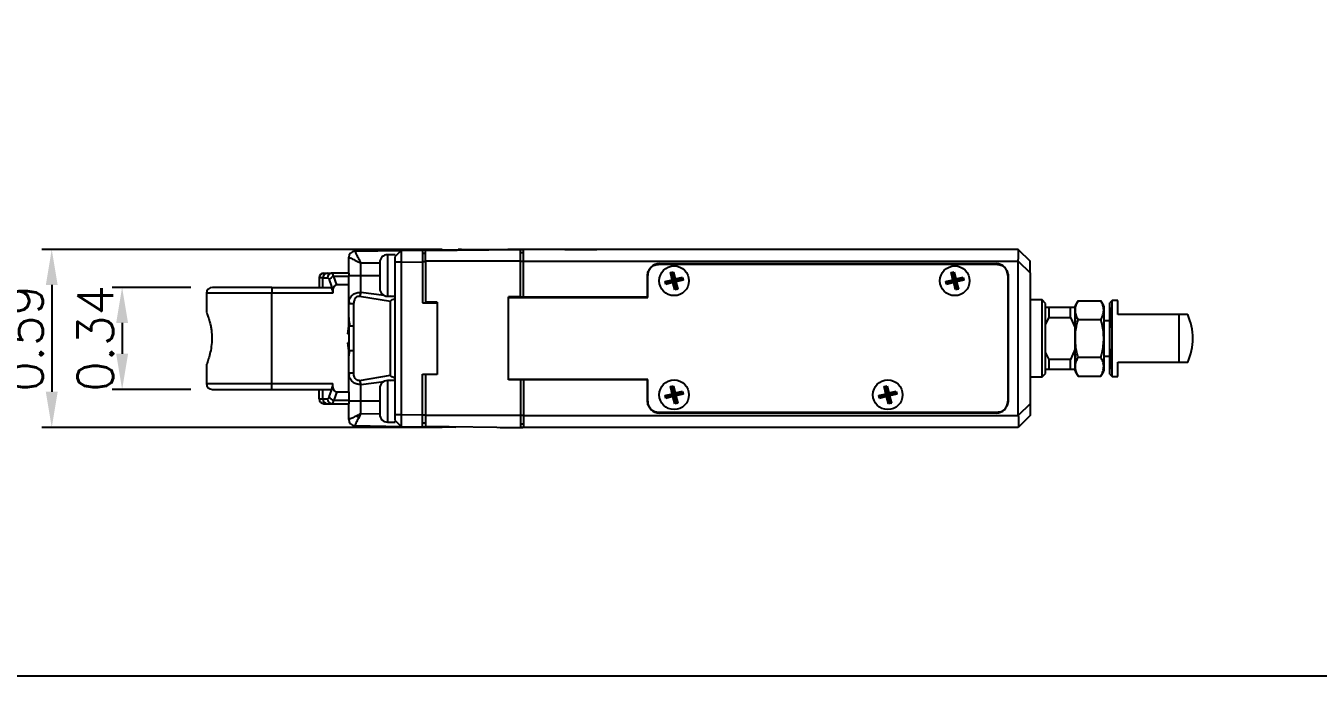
# Model space of a CAD drawing. Header units: millimetres. Extents: x 0 to 508, y 0 to 159.
# Drawn here: x 313.2 to 422.1, y 0 to 54.8 of the extents above; entities that cross this region are included whole.
import ezdxf
from ezdxf import colors
from ezdxf.entities.mleader import LeaderData, LeaderLine
from ezdxf.math import Vec2, Vec3

# ---------------------------------------------------------------- set-up
doc = ezdxf.new("R2010")
doc.units = ezdxf.units.MM
doc.header["$LTSCALE"] = 0.5
doc.styles.add('STYLE2', font='')
doc.styles.add('USER2', font='SIMPLEX.SHX')
doc.styles.get('STYLE2').set_extended_font_data('Gulim')
doc.dimstyles.new('BASE120 inch', dxfattribs={"dimscale": 1.2, "dimtxt": 2.5, "dimasz": 2.5, "dimexe": 0.7, "dimexo": 1.5, "dimtad": 1, "dimlfac": 0.03937, "dimzin": 1, "dimdsep": 46, "dimtxsty": 'USER2', "dimcen": 0, "dimclrd": 6, "dimclre": 6, "dimclrt": 3, "dimadec": 0, "dimazin": 0, "dimtfac": 1, "dimtofl": 0, "dimtmove": 0, "dimatfit": 3, "dimfxl": 1, "dimtolj": 1, "dimtzin": 0, "dimlwe": -1, "dimarcsym": 0})

# ---------------------------------------------------------------- blocks, each defined once
blk = doc.blocks.new('*D63')
at = {"color": 6}
for p, q in [((327.11, 32.75), (320.47, 32.75)), ((327.11, 24.15), (320.47, 24.15))]:
    blk.add_line(p, q, dxfattribs=at)
at = {"color": 6, "lineweight": -2}
blk.add_line((321.31, 29.75), (321.31, 27.15), dxfattribs=at)
at = {"color": 6}
for points in [[(320.81, 29.75), (321.81, 29.75), (321.31, 32.75)], [(320.81, 27.15), (321.81, 27.15), (321.31, 24.15)]]:
    blk.add_solid(points, dxfattribs=at)
at = {"layer": 'Defpoints', "color": 0}
for p in [(328.91, 32.75), (321.31, 24.15), (328.91, 24.15)]:
    blk.add_point(p, dxfattribs=at)
at = {"color": 3, "insert": (319.06, 28.45), "char_height": 3, "attachment_point": 5, "rotation": 90, "style": 'USER2'}
blk.add_mtext('\\A1;0.34', dxfattribs=at)
blk = doc.blocks.new('*D64')
at = {"color": 6}
for p, q in [((348.27, 35.95), (314.54, 35.95)), ((348.27, 20.95), (314.54, 20.95))]:
    blk.add_line(p, q, dxfattribs=at)
at = {"color": 6, "lineweight": -2}
blk.add_line((315.38, 32.95), (315.38, 23.95), dxfattribs=at)
at = {"color": 6}
for points in [[(314.88, 32.95), (315.88, 32.95), (315.38, 35.95)], [(314.88, 23.95), (315.88, 23.95), (315.38, 20.95)]]:
    blk.add_solid(points, dxfattribs=at)
at = {"layer": 'Defpoints', "color": 0}
for p in [(350.07, 35.95), (315.38, 20.95), (350.07, 20.95)]:
    blk.add_point(p, dxfattribs=at)
at = {"color": 3, "insert": (313.13, 28.45), "char_height": 3, "attachment_point": 5, "rotation": 90, "style": 'USER2'}
blk.add_mtext('\\A1;0.59', dxfattribs=at)

msp = doc.modelspace()

# ---------------------------------------------------------------- linework, layer by layer
at = {"color": 7, "linetype": 'Continuous', "lineweight": 25}
for p, q in [((346.614, 35.891), (349.614, 35.944)), ((346.864, 35.848), (354.864, 35.945)), ((349.914, 35.949), (349.614, 35.944)), ((349.614, 35.944), (349.614, 35.881)), ((349.914, 35.949), (351.664, 35.949)), ((351.664, 35.949), (353.814, 35.949)), ((351.664, 35.906), (351.664, 35.949)), ((353.814, 35.933), (353.814, 35.949)), ((355.114, 35.949), (353.814, 35.949)), ((354.864, 35.945), (355.114, 35.948)), ((354.864, 34.949), (354.864, 35.945)), ((396.814, 35.949), (355.114, 35.949)), ((358.614, 35.949), (361.314, 35.949)), ((396.814, 35.949), (397.814, 34.949)), ((340.414, 33.949), (340.414, 35.292)), ((340.905, 35.792), (344.814, 35.86)), ((344.314, 35.499), (343.664, 35.499)), ((343.664, 35.499), (343.664, 33.212)), ((344.817, 35.863), (344.314, 35.351)), ((344.314, 35.426), (344.314, 35.499)), ((344.814, 34.86), (344.314, 34.86)), ((344.314, 34.585), (344.314, 34.86)), ((344.814, 35.86), (346.614, 35.891)), ((344.814, 34.86), (346.614, 34.892)), ((344.814, 34.86), (344.814, 22.038)), ((346.614, 35.891), (346.614, 34.892)), ((346.864, 35.597), (346.614, 35.597)), ((346.864, 34.897), (346.614, 34.897)), ((346.614, 34.892), (346.614, 31.449)), ((346.864, 34.949), (346.864, 35.848)), ((346.864, 34.949), (346.864, 31.499)), ((354.864, 34.949), (346.864, 34.949)), ((355.114, 35.649), (354.864, 35.649)), ((354.864, 31.949), (354.864, 34.949)), ((354.864, 34.949), (355.114, 34.949)), ((355.114, 34.949), (396.814, 34.954)), ((355.114, 31.949), (355.114, 34.949)), ((396.814, 21.944), (396.814, 34.954)), ((396.814, 34.954), (397.814, 33.959)), ((338.592, 33.949), (338.979, 33.949)), ((339.016, 33.944), (338.912, 33.943)), ((338.996, 33.935), (338.979, 33.949)), ((340.414, 33.949), (338.979, 33.949)), ((340.414, 33.949), (340.414, 33.656)), ((341.414, 34.801), (343.014, 34.828)), ((341.414, 33.749), (341.414, 34.801)), ((344.314, 32.913), (344.314, 34.585)), ((366.564, 34.699), (394.964, 34.699)), ((366.589, 34.749), (394.939, 34.749)), ((367.51, 33.996), (367.758, 34.058)), ((367.66, 33.392), (367.51, 33.996)), ((367.627, 33.926), (367.51, 33.996)), ((367.687, 33.941), (367.627, 33.926)), ((367.627, 33.926), (367.777, 33.322)), ((367.687, 33.941), (367.758, 34.058)), ((367.837, 33.336), (367.687, 33.941)), ((367.758, 34.058), (367.907, 33.453)), ((391.16, 33.996), (391.408, 34.058)), ((391.31, 33.392), (391.16, 33.996)), ((391.277, 33.926), (391.16, 33.996)), ((391.337, 33.941), (391.277, 33.926)), ((391.277, 33.926), (391.427, 33.322)), ((391.337, 33.941), (391.408, 34.058)), ((391.487, 33.336), (391.337, 33.941)), ((391.408, 34.058), (391.557, 33.453)), ((397.814, 33.959), (397.814, 22.939)), ((333.914, 32.749), (333.914, 32.249)), ((333.914, 32.749), (338.886, 32.749)), ((338.216, 33.549), (337.914, 33.549)), ((337.914, 33.549), (337.914, 32.749)), ((338.216, 32.749), (338.216, 33.549)), ((338.216, 33.549), (338.603, 33.549)), ((338.758, 33.373), (339.068, 32.52)), ((339.391, 32.949), (339.133, 33.656)), ((340.414, 33.656), (339.133, 33.656)), ((340.414, 32.949), (339.391, 32.949)), ((340.414, 33.749), (341.414, 33.749)), ((340.414, 33.691), (340.414, 33.749)), ((340.414, 32.949), (340.414, 33.656)), ((340.414, 29.503), (340.414, 32.949)), ((341.414, 32.324), (341.414, 33.749)), ((341.414, 33.749), (343.014, 33.749)), ((343.664, 33.212), (343.664, 31.999)), ((344.314, 28.596), (344.314, 32.913)), ((365.564, 31.949), (365.564, 33.699)), ((365.589, 31.899), (365.589, 33.749)), ((367.056, 33.243), (367.66, 33.392)), ((367.117, 32.995), (367.056, 33.243)), ((367.173, 33.172), (367.056, 33.243)), ((367.721, 33.145), (367.117, 32.995)), ((367.187, 33.112), (367.117, 32.995)), ((367.777, 33.322), (367.173, 33.172)), ((367.173, 33.172), (367.187, 33.112)), ((367.187, 33.112), (367.792, 33.262)), ((367.777, 33.322), (367.66, 33.392)), ((367.792, 33.262), (367.721, 33.145)), ((367.871, 32.54), (367.721, 33.145)), ((367.792, 33.262), (367.941, 32.657)), ((368.441, 33.486), (367.837, 33.336)), ((367.907, 33.453), (367.837, 33.336)), ((367.851, 33.277), (368.456, 33.426)), ((368.001, 32.672), (367.851, 33.277)), ((367.851, 33.277), (367.969, 33.206)), ((367.907, 33.453), (368.512, 33.603)), ((367.941, 32.657), (368.001, 32.672)), ((368.573, 33.355), (367.969, 33.206)), ((367.969, 33.206), (368.118, 32.602)), ((368.001, 32.672), (368.118, 32.602)), ((368.441, 33.486), (368.512, 33.603)), ((368.456, 33.426), (368.441, 33.486)), ((368.456, 33.426), (368.573, 33.355)), ((368.512, 33.603), (368.573, 33.355)), ((390.706, 33.243), (391.31, 33.392)), ((390.767, 32.995), (390.706, 33.243)), ((390.823, 33.172), (390.706, 33.243)), ((391.371, 33.145), (390.767, 32.995)), ((390.837, 33.112), (390.767, 32.995)), ((391.427, 33.322), (390.823, 33.172)), ((390.823, 33.172), (390.837, 33.112)), ((390.837, 33.112), (391.442, 33.262)), ((391.427, 33.322), (391.31, 33.392)), ((391.442, 33.262), (391.371, 33.145)), ((391.521, 32.54), (391.371, 33.145)), ((391.442, 33.262), (391.591, 32.657)), ((392.091, 33.486), (391.487, 33.336)), ((391.557, 33.453), (391.487, 33.336)), ((391.501, 33.277), (392.106, 33.426)), ((391.651, 32.672), (391.501, 33.277)), ((391.501, 33.277), (391.619, 33.206)), ((391.557, 33.453), (392.162, 33.603)), ((391.591, 32.657), (391.651, 32.672)), ((392.223, 33.355), (391.619, 33.206)), ((391.619, 33.206), (391.768, 32.602)), ((391.651, 32.672), (391.768, 32.602)), ((392.091, 33.486), (392.162, 33.603)), ((392.106, 33.426), (392.091, 33.486)), ((392.106, 33.426), (392.223, 33.355)), ((392.162, 33.603), (392.223, 33.355)), ((395.939, 33.749), (395.939, 23.149)), ((395.964, 33.699), (395.964, 23.199)), ((328.414, 32.249), (328.414, 30.627)), ((333.914, 32.249), (328.414, 32.249)), ((333.914, 24.649), (333.914, 32.249)), ((339.068, 32.249), (333.914, 32.249)), ((339.068, 32.52), (339.068, 32.249)), ((343.914, 31.552), (341.316, 31.985)), ((343.395, 32.065), (341.414, 32.324)), ((343.664, 31.999), (344.314, 31.999)), ((344.314, 31.945), (343.898, 31.999)), ((353.864, 31.899), (353.864, 31.949)), ((354.864, 31.949), (353.864, 31.949)), ((353.864, 24.999), (353.864, 31.899)), ((353.864, 31.899), (365.589, 31.899)), ((354.864, 31.949), (355.114, 31.949)), ((355.114, 31.949), (365.564, 31.949)), ((355.114, 31.949), (355.114, 31.899)), ((365.564, 31.949), (365.589, 31.949)), ((367.941, 32.657), (367.871, 32.54)), ((368.118, 32.602), (367.871, 32.54)), ((391.591, 32.657), (391.521, 32.54)), ((391.768, 32.602), (391.521, 32.54)), ((398.814, 31.699), (397.814, 31.699)), ((399.114, 31.399), (398.814, 31.699)), ((398.814, 28.079), (398.814, 31.699)), ((401.86, 31.624), (401.614, 31.199)), ((401.86, 31.624), (403.769, 31.624)), ((404.014, 31.199), (403.769, 31.624)), ((404.713, 31.649), (404.513, 31.449)), ((405.213, 31.649), (404.713, 31.649)), ((404.713, 28.449), (404.713, 31.649)), ((405.213, 30.449), (405.213, 31.649)), ((340.415, 31.389), (340.816, 31.389)), ((340.438, 31.535), (340.42, 31.389)), ((340.816, 31.389), (340.816, 29.499)), ((343.914, 25.346), (343.914, 31.552)), ((346.614, 31.449), (347.864, 31.449)), ((347.864, 31.499), (346.864, 31.499)), ((346.914, 31.499), (346.914, 31.449)), ((347.864, 31.499), (347.864, 25.399)), ((399.114, 25.499), (399.114, 31.399)), ((399.415, 31.052), (399.115, 31.052)), ((401.214, 31.052), (399.414, 31.052)), ((399.415, 30.223), (399.415, 31.052)), ((401.614, 31.052), (401.214, 31.052)), ((401.214, 30.223), (401.214, 31.052)), ((401.614, 30.831), (401.614, 31.199)), ((401.614, 28.449), (401.614, 30.831)), ((404.014, 31.199), (404.014, 30.831)), ((404.014, 30.831), (404.014, 28.449)), ((404.513, 28.449), (404.513, 31.449)), ((340.328, 28.835), (340.414, 29.503)), ((340.413, 29.499), (340.497, 29.499)), ((340.414, 29.499), (340.414, 28.749)), ((340.497, 29.499), (340.816, 29.499)), ((340.816, 29.499), (340.816, 27.399)), ((399.115, 29.61), (399.415, 30.223)), ((399.414, 30.223), (401.214, 30.223)), ((401.214, 30.223), (401.614, 29.337)), ((401.86, 30.037), (403.769, 30.037)), ((410.355, 30.449), (405.213, 30.449)), ((410.355, 26.449), (410.355, 30.449)), ((340.328, 28.835), (340.414, 28.749)), ((340.414, 28.749), (340.414, 28.149)), ((401.614, 26.067), (401.614, 28.449)), ((404.014, 28.449), (404.014, 26.067)), ((404.513, 25.449), (404.513, 28.449)), ((404.713, 25.249), (404.713, 28.449)), ((340.414, 28.149), (340.328, 28.063)), ((340.414, 27.395), (340.328, 28.063)), ((340.414, 28.149), (340.414, 27.399)), ((340.497, 27.399), (340.414, 27.399)), ((340.414, 23.949), (340.414, 27.395)), ((340.816, 27.399), (340.497, 27.399)), ((340.816, 27.399), (340.816, 25.509)), ((344.314, 23.985), (344.314, 28.302)), ((398.814, 25.199), (398.814, 28.079)), ((399.414, 26.675), (399.114, 27.288)), ((401.614, 27.561), (401.214, 26.675)), ((328.414, 26.271), (328.414, 24.649)), ((401.214, 26.675), (399.414, 26.675)), ((401.214, 25.846), (401.214, 26.675)), ((401.86, 26.861), (403.769, 26.861)), ((405.213, 26.449), (410.355, 26.449)), ((405.213, 25.249), (405.213, 26.449)), ((340.816, 25.509), (340.414, 25.509)), ((340.421, 25.518), (340.438, 25.366)), ((341.316, 24.913), (343.914, 25.346)), ((346.614, 25.449), (347.864, 25.449)), ((346.614, 22.006), (346.614, 25.449)), ((346.864, 25.399), (346.864, 21.949)), ((347.864, 25.399), (346.864, 25.399)), ((346.914, 25.449), (346.914, 25.399)), ((397.814, 25.199), (398.814, 25.199)), ((398.814, 25.199), (399.114, 25.499)), ((399.115, 25.846), (399.415, 25.846)), ((399.415, 25.846), (401.214, 25.846)), ((401.214, 25.846), (401.614, 25.846)), ((401.614, 25.699), (401.614, 26.067)), ((401.614, 25.699), (401.86, 25.274)), ((401.86, 25.274), (403.769, 25.274)), ((403.769, 25.274), (404.014, 25.699)), ((404.014, 26.067), (404.014, 25.699)), ((404.513, 25.449), (404.713, 25.249)), ((404.713, 25.249), (405.213, 25.249)), ((328.414, 24.649), (333.914, 24.649)), ((333.914, 24.649), (339.068, 24.649)), ((333.914, 24.149), (333.914, 24.649)), ((333.914, 24.149), (338.886, 24.149)), ((337.914, 23.349), (337.914, 24.149)), ((338.216, 23.349), (338.216, 24.149)), ((338.758, 23.525), (339.068, 24.378)), ((339.068, 24.378), (339.068, 24.649)), ((341.414, 24.574), (343.381, 24.831)), ((341.414, 23.149), (341.414, 24.574)), ((344.314, 24.899), (343.664, 24.899)), ((343.664, 24.899), (343.664, 22.77)), ((343.898, 24.899), (344.314, 24.954)), ((344.314, 22.313), (344.314, 23.985)), ((365.589, 24.999), (353.864, 24.999)), ((353.864, 24.949), (353.864, 24.999)), ((354.864, 24.949), (353.864, 24.949)), ((354.864, 24.949), (354.864, 21.949)), ((355.114, 24.949), (354.864, 24.949)), ((355.114, 24.949), (355.114, 24.999)), ((355.114, 24.949), (355.114, 21.949)), ((365.564, 24.949), (355.114, 24.949)), ((365.564, 23.199), (365.564, 24.949)), ((365.589, 24.949), (365.564, 24.949)), ((365.589, 23.149), (365.589, 24.999)), ((367.51, 24.396), (367.758, 24.458)), ((367.66, 23.792), (367.51, 24.396)), ((367.627, 24.326), (367.51, 24.396)), ((367.687, 24.341), (367.627, 24.326)), ((367.627, 24.326), (367.777, 23.722)), ((367.687, 24.341), (367.758, 24.458)), ((367.837, 23.736), (367.687, 24.341)), ((367.758, 24.458), (367.907, 23.853)), ((367.907, 23.853), (368.512, 24.003)), ((368.441, 23.886), (368.512, 24.003)), ((368.512, 24.003), (368.573, 23.755)), ((385.51, 24.396), (385.758, 24.458)), ((385.66, 23.792), (385.51, 24.396)), ((385.627, 24.326), (385.51, 24.396)), ((385.687, 24.341), (385.627, 24.326)), ((385.627, 24.326), (385.777, 23.722)), ((385.687, 24.341), (385.758, 24.458)), ((385.837, 23.736), (385.687, 24.341)), ((385.758, 24.458), (385.907, 23.853)), ((385.907, 23.853), (386.512, 24.003)), ((386.441, 23.886), (386.512, 24.003)), ((386.512, 24.003), (386.573, 23.755)), ((337.914, 23.349), (338.216, 23.349)), ((338.216, 23.349), (338.603, 23.349)), ((338.592, 22.949), (338.979, 22.949)), ((338.912, 22.955), (338.988, 22.954)), ((338.979, 22.949), (340.414, 22.949)), ((339.391, 23.949), (339.133, 23.242)), ((339.133, 23.242), (340.414, 23.242)), ((339.391, 23.949), (340.414, 23.949)), ((340.414, 23.949), (340.414, 23.242)), ((340.414, 23.242), (340.414, 22.95)), ((340.414, 23.149), (340.414, 23.207)), ((341.414, 23.149), (340.414, 23.149)), ((340.414, 21.606), (340.414, 22.95)), ((341.414, 22.098), (341.414, 23.149)), ((343.014, 23.149), (341.414, 23.149)), ((367.056, 23.643), (367.66, 23.792)), ((367.117, 23.395), (367.056, 23.643)), ((367.173, 23.572), (367.056, 23.643)), ((367.721, 23.545), (367.117, 23.395)), ((367.187, 23.512), (367.117, 23.395)), ((367.777, 23.722), (367.173, 23.572)), ((367.173, 23.572), (367.187, 23.512)), ((367.187, 23.512), (367.792, 23.662)), ((367.777, 23.722), (367.66, 23.792)), ((367.792, 23.662), (367.721, 23.545)), ((367.871, 22.94), (367.721, 23.545)), ((367.792, 23.662), (367.941, 23.057)), ((368.441, 23.886), (367.837, 23.736)), ((367.907, 23.853), (367.837, 23.736)), ((367.851, 23.677), (368.456, 23.826)), ((368.001, 23.072), (367.851, 23.677)), ((367.851, 23.677), (367.969, 23.606)), ((367.941, 23.057), (367.871, 22.94)), ((368.118, 23.002), (367.871, 22.94)), ((367.941, 23.057), (368.001, 23.072)), ((368.573, 23.755), (367.969, 23.606)), ((367.969, 23.606), (368.118, 23.002)), ((368.001, 23.072), (368.118, 23.002)), ((368.456, 23.826), (368.441, 23.886)), ((368.456, 23.826), (368.573, 23.755)), ((385.056, 23.643), (385.66, 23.792)), ((385.117, 23.395), (385.056, 23.643)), ((385.173, 23.572), (385.056, 23.643)), ((385.721, 23.545), (385.117, 23.395)), ((385.187, 23.512), (385.117, 23.395)), ((385.777, 23.722), (385.173, 23.572)), ((385.173, 23.572), (385.187, 23.512)), ((385.187, 23.512), (385.792, 23.662)), ((385.777, 23.722), (385.66, 23.792)), ((385.792, 23.662), (385.721, 23.545)), ((385.871, 22.94), (385.721, 23.545)), ((385.792, 23.662), (385.941, 23.057)), ((386.441, 23.886), (385.837, 23.736)), ((385.907, 23.853), (385.837, 23.736)), ((385.851, 23.677), (386.456, 23.826)), ((386.001, 23.072), (385.851, 23.677)), ((385.851, 23.677), (385.969, 23.606)), ((385.941, 23.057), (385.871, 22.94)), ((386.118, 23.002), (385.871, 22.94)), ((385.941, 23.057), (386.001, 23.072)), ((386.573, 23.755), (385.969, 23.606)), ((385.969, 23.606), (386.118, 23.002)), ((386.001, 23.072), (386.118, 23.002)), ((386.456, 23.826), (386.441, 23.886)), ((386.456, 23.826), (386.573, 23.755)), ((397.814, 22.939), (396.814, 21.944)), ((341.114, 21.949), (341.131, 21.799)), ((343.014, 22.07), (341.414, 22.098)), ((343.664, 22.77), (343.664, 21.399)), ((344.314, 22.038), (344.314, 22.313)), ((344.314, 22.038), (344.814, 22.038)), ((344.814, 22.038), (346.614, 22.006)), ((346.614, 21.007), (346.614, 22.006)), ((346.614, 22.001), (346.864, 22.001)), ((354.864, 21.949), (346.864, 21.949)), ((346.864, 21.949), (346.864, 21.05)), ((354.864, 21.949), (354.864, 20.953)), ((355.114, 21.949), (354.864, 21.949)), ((355.114, 21.949), (396.814, 21.944)), ((394.964, 22.199), (366.564, 22.199)), ((394.939, 22.149), (366.589, 22.149)), ((397.814, 21.949), (396.814, 20.949)), ((340.905, 21.106), (344.814, 21.038)), ((343.664, 21.399), (344.314, 21.399)), ((344.314, 21.547), (344.817, 21.035)), ((344.314, 21.399), (344.314, 21.464)), ((344.814, 21.038), (346.614, 21.007)), ((346.864, 21.301), (346.614, 21.301)), ((349.414, 20.958), (346.614, 21.007)), ((346.864, 21.05), (354.864, 20.953)), ((349.414, 21.019), (349.414, 20.958)), ((353.164, 20.949), (353.164, 20.973)), ((353.164, 20.949), (353.814, 20.949)), ((353.814, 20.949), (353.814, 20.966)), ((353.814, 20.949), (354.814, 20.949)), ((354.814, 20.949), (355.08, 20.949)), ((354.864, 21.249), (355.114, 21.249)), ((355.114, 20.95), (354.864, 20.953)), ((396.814, 20.949), (355.114, 20.949))]:
    msp.add_line(p, q, dxfattribs=at)
for p, q in [((401.614, 31.052), (401.614, 25.846)), ((404.014, 29.949), (404.513, 29.949)), ((404.014, 26.949), (404.513, 26.949))]:
    msp.add_line(p, q)
at = {"color": 6}
msp.add_lwpolyline([(253.935, 158.814), (507.87, 158.814), (507.87, 0), (253.935, 0)], close=True, dxfattribs=at)
at = {"color": 7, "linetype": 'Continuous', "lineweight": 25}
for centre in [(367.814, 33.299), (391.464, 33.299), (367.814, 23.699), (385.814, 23.699)]:
    msp.add_circle(centre, 1.25, dxfattribs=at)
for centre, radius, start, end in [((340.914, 35.292), 0.5, 91, 180), ((343.664, 34.849), 0.65, 90, 180), ((338.314, 33.549), 0.4, 90, 180), ((338.604, 33.561), 0.389, 91.836, 181.7256), ((338.991, 33.561), 0.389, 91.83628, 181.72532), ((366.589, 33.749), 1, 90, 180), ((394.939, 33.749), 1, 0, 90), ((328.914, 32.249), 0.5, 90, 180), ((339.197, 33.18), 0.48, 97.61571, 156.30626), ((343.374, 31.574), 2.099, 159.05286, 168.70507), ((343.664, 32.649), 0.65, 180, 270), ((406.513, 28.449), 5, 336.34992, 23.64788), ((328.914, 24.649), 0.5, 180, 270), ((343.374, 25.324), 2.099, 191.29493, 200.94714), ((343.664, 24.249), 0.65, 90, 180), ((338.314, 23.349), 0.4, 180, 270), ((338.604, 23.337), 0.389, 178.2744, 268.164), ((338.991, 23.337), 0.389, 178.27468, 268.16372), ((339.197, 23.718), 0.48, 203.69374, 262.38429), ((366.589, 23.149), 1, 180, 270), ((394.939, 23.149), 1, 270, 0), ((343.664, 22.049), 0.65, 180, 270), ((340.914, 21.606), 0.5, 180, 269)]:
    msp.add_arc(centre, radius, start, end, dxfattribs=at)
for centre, major_axis, ratio, start_param, end_param in [((338.886, 32.249), (0, 0.5), 0.3639702, 4.712389, 6.2831853), ((339.494, 32.383), (0.2, -0.549), 0.6847911, 2.8973261, 4.2238558), ((343.492, 28.449), (0, 0.85), 0.9826973, 4.5383661, 4.8864118), ((338.886, 24.649), (0, 0.5), 0.3639702, 3.1415927, 4.712389), ((339.494, 24.515), (-0.2, -0.549), 0.6847911, 5.2009222, 6.5274519)]:
    msp.add_ellipse(centre, major_axis=major_axis, ratio=ratio, start_param=start_param, end_param=end_param, dxfattribs=at)
for points, knots in [([(355.114, 34.949), (355.114, 35.08), (355.114, 35.342), (355.114, 35.673), (355.114, 35.904), (355.114, 35.934), (355.114, 35.949)], [0, 0, 0, 0, 0.2499999, 0.5, 0.7500001, 1, 1, 1, 1]), ([(396.814, 34.954), (396.816, 35.029), (396.82, 35.172), (396.837, 35.426), (396.846, 35.688), (396.83, 35.905), (396.819, 35.934), (396.814, 35.949)], [0, 0, 0, 0, 0.14483222, 0.27565664, 0.51537484, 0.75471389, 1, 1, 1, 1]), ([(340.414, 35.292), (340.424, 35.287), (340.444, 35.277), (340.583, 35.209), (340.749, 35.127), (340.925, 35.041), (341.149, 34.93), (341.318, 34.848), (341.414, 34.801)], [0, 0, 0, 0, 0.190195, 0.3915871, 0.5188672, 0.6598589, 0.8072524, 1, 1, 1, 1]), ([(340.905, 35.792), (340.911, 35.782), (340.921, 35.762), (340.991, 35.625), (341.076, 35.459), (341.165, 35.286), (341.28, 35.063), (341.366, 34.896), (341.414, 34.801)], [0, 0, 0, 0, 0.1901901, 0.391587, 0.518841, 0.6598592, 0.8072413, 1, 1, 1, 1]), ([(344.314, 34.86), (344.314, 34.915), (344.314, 35.024), (344.314, 35.171), (344.314, 35.282), (344.314, 35.343), (344.314, 35.349), (344.314, 35.351)], [0, 0, 0, 0, 0.2122021, 0.4239987, 0.6415211, 0.8550716, 1, 1, 1, 1]), ([(344.814, 35.86), (344.813, 35.848), (344.811, 35.825), (344.81, 35.649), (344.811, 35.394), (344.811, 35.114), (344.813, 34.931), (344.814, 34.86)], [0, 0, 0, 0, 0.2198969, 0.4345126, 0.6491851, 0.8639201, 1, 1, 1, 1]), ([(397.814, 33.959), (397.814, 34.104), (397.813, 34.31), (397.814, 34.547), (397.814, 34.688), (397.814, 34.802), (397.813, 34.923), (397.814, 34.938), (397.814, 34.949)], [0, 0, 0, 0, 0.2722055, 0.3866751, 0.4999998, 0.6133025, 0.7277943, 1, 1, 1, 1]), ([(338.314, 33.949), (338.326, 33.949), (338.349, 33.949), (338.511, 33.949), (338.592, 33.949)], [0, 0, 0, 0, 0.50000006, 1, 1, 1, 1]), ([(339.133, 33.656), (339.123, 33.7), (339.099, 33.794), (339.053, 33.906), (339.016, 33.925), (338.996, 33.935)], [0, 0, 0, 0, 0.28070526, 0.60255223, 1, 1, 1, 1]), ([(343.014, 34.838), (343.014, 34.832), (343.014, 34.819), (343.014, 34.647), (343.014, 34.444), (343.014, 34.254), (343.014, 34.044), (343.014, 33.758), (343.014, 33.547), (343.014, 33.411)], [0, 0, 0, 0, 0.1656698, 0.3654442, 0.4740098, 0.5828347, 0.6914002, 0.8002256, 1, 1, 1, 1]), ([(365.564, 33.699), (365.579, 33.83), (365.609, 34.092), (365.841, 34.423), (366.171, 34.654), (366.433, 34.684), (366.564, 34.699)], [0, 0, 0, 0, 0.2500002, 0.5, 0.7499995, 1, 1, 1, 1]), ([(394.964, 34.699), (395.095, 34.684), (395.357, 34.654), (395.688, 34.423), (395.919, 34.092), (395.949, 33.83), (395.964, 33.699)], [0, 0, 0, 0, 0.2500001, 0.5000003, 0.7500004, 1, 1, 1, 1]), ([(333.914, 32.749), (333.6, 32.749), (332.971, 32.749), (332.203, 32.749), (331.61, 32.749), (331.022, 32.749), (330.353, 32.749), (329.704, 32.749), (329.292, 32.749), (329.059, 32.749), (328.936, 32.749), (328.922, 32.749), (328.914, 32.749)], [0, 0, 0, 0, 0.120018, 0.2399341, 0.304339, 0.3686767, 0.4999831, 0.6312892, 0.7598669, 0.8401549, 0.9197718, 1, 1, 1, 1]), ([(338.603, 33.549), (338.627, 33.543), (338.668, 33.532), (338.72, 33.463), (338.745, 33.403), (338.758, 33.373)], [0, 0, 0, 0, 0.4287245, 0.7132804, 1, 1, 1, 1]), ([(343.014, 33.411), (343.014, 33.284), (343.014, 33.088), (343.014, 32.886), (343.014, 32.762), (343.014, 32.685), (343.014, 32.641), (343.014, 32.656), (343.014, 32.66)], [0, 0, 0, 0, 0.2987685, 0.4611308, 0.6238821, 0.7862449, 0.9489959, 1, 1, 1, 1]), ([(340.432, 31.535), (340.436, 31.572), (340.446, 31.687), (340.52, 31.858), (340.635, 32.027), (340.811, 32.189), (341.071, 32.32), (341.301, 32.323), (341.414, 32.324)], [0, 0, 0, 0, 0.0796604, 0.2498672, 0.3998349, 0.5286443, 0.7695767, 1, 1, 1, 1]), ([(341.316, 31.985), (341.287, 31.989), (341.231, 31.997), (341.145, 31.981), (341.066, 31.944), (340.991, 31.884), (340.924, 31.8), (340.84, 31.639), (340.826, 31.494), (340.816, 31.389)], [0, 0, 0, 0, 0.0988031, 0.1949632, 0.2920444, 0.3950001, 0.5186262, 0.6521997, 1, 1, 1, 1]), ([(343.914, 31.552), (343.916, 31.565), (343.919, 31.592), (343.948, 31.634), (344.03, 31.698), (344.161, 31.742), (344.27, 31.766), (344.314, 31.776)], [0, 0, 0, 0, 0.0818064, 0.1630085, 0.3048806, 0.7218026, 1, 1, 1, 1]), ([(401.614, 30.831), (401.614, 30.849), (401.617, 30.992), (401.67, 31.261), (401.796, 31.502), (401.86, 31.624)], [0, 0, 0, 0, 0.0700123, 0.5307441, 1, 1, 1, 1]), ([(404.014, 30.831), (404.014, 30.849), (404.012, 30.992), (403.958, 31.261), (403.832, 31.502), (403.769, 31.624)], [0, 0, 0, 0, 0.0700123, 0.5307441, 1, 1, 1, 1]), ([(328.423, 30.627), (328.42, 30.634), (328.407, 30.667), (328.473, 30.501), (328.602, 30.144), (328.735, 29.674), (328.818, 29.222), (328.864, 28.846), (328.87, 28.582), (328.873, 28.449)], [0, 0, 0, 0, 0.04989255, 0.24816652, 0.44953652, 0.6641454, 0.77305551, 0.88552458, 1, 1, 1, 1]), ([(401.614, 30.896), (401.614, 30.861), (401.614, 30.741), (401.614, 30.405), (401.614, 29.919), (401.614, 29.531), (401.614, 29.337)], [0, 0, 0, 0, 0.1226325, 0.4150883, 0.7075441, 1, 1, 1, 1]), ([(401.86, 30.037), (401.791, 30.166), (401.653, 30.426), (401.627, 30.695), (401.614, 30.831)], [0, 0, 0, 0, 0.4954578, 1, 1, 1, 1]), ([(403.769, 30.037), (403.837, 30.166), (403.976, 30.426), (404.001, 30.695), (404.014, 30.831)], [0, 0, 0, 0, 0.4954578, 1, 1, 1, 1]), ([(404.513, 31.052), (404.513, 30.971), (404.513, 30.81), (404.513, 30.408), (404.513, 29.918), (404.513, 29.53), (404.513, 29.337)], [0, 0, 0, 0, 0.25, 0.5, 0.75, 1, 1, 1, 1]), ([(340.414, 30.218), (340.416, 30.096), (340.418, 29.849), (340.47, 29.616), (340.497, 29.499)], [0, 0, 0, 0, 0.4960188, 1, 1, 1, 1]), ([(401.614, 28.449), (401.618, 28.593), (401.628, 28.933), (401.708, 29.466), (401.809, 29.846), (401.86, 30.037)], [0, 0, 0, 0, 0.2684066, 0.6323732, 1, 1, 1, 1]), ([(404.014, 28.449), (404.01, 28.593), (404.001, 28.933), (403.92, 29.466), (403.819, 29.846), (403.769, 30.037)], [0, 0, 0, 0, 0.2684066, 0.6323732, 1, 1, 1, 1]), ([(411.08, 30.449), (411.082, 30.449), (411.088, 30.449), (410.951, 30.449), (410.709, 30.449), (410.465, 30.449), (410.355, 30.449)], [0, 0, 0, 0, 0.1702739, 0.4586862, 0.7554614, 1, 1, 1, 1]), ([(328.873, 28.449), (328.863, 28.213), (328.843, 27.741), (328.706, 27.107), (328.576, 26.685), (328.489, 26.441), (328.428, 26.282), (328.425, 26.275), (328.423, 26.271)], [0, 0, 0, 0, 0.2027184, 0.4050231, 0.6178137, 0.7270266, 0.8397176, 1, 1, 1, 1]), ([(401.86, 26.861), (401.824, 26.995), (401.735, 27.319), (401.637, 27.849), (401.622, 28.248), (401.614, 28.449)], [0, 0, 0, 0, 0.2572434, 0.6263799, 1, 1, 1, 1]), ([(403.769, 26.861), (403.805, 26.995), (403.893, 27.319), (403.992, 27.849), (404.007, 28.248), (404.014, 28.449)], [0, 0, 0, 0, 0.2572434, 0.6263799, 1, 1, 1, 1]), ([(340.414, 26.68), (340.416, 26.802), (340.418, 27.049), (340.47, 27.282), (340.497, 27.399)], [0, 0, 0, 0, 0.4960188, 1, 1, 1, 1]), ([(401.614, 27.561), (401.614, 27.367), (401.614, 26.979), (401.614, 26.495), (401.614, 26.185), (401.614, 26.083), (401.614, 26.067)], [0, 0, 0, 0, 0.3148495, 0.6296989, 0.9445484, 1, 1, 1, 1]), ([(404.513, 27.561), (404.513, 27.368), (404.513, 26.98), (404.513, 26.49), (404.513, 26.088), (404.513, 25.927), (404.513, 25.846)], [0, 0, 0, 0, 0.25, 0.5, 0.75, 1, 1, 1, 1]), ([(399.414, 25.846), (399.414, 25.939), (399.414, 26.126), (399.414, 26.416), (399.414, 26.609), (399.414, 26.675)], [0, 0, 0, 0, 0.3926474, 0.7940881, 1, 1, 1, 1]), ([(401.614, 26.067), (401.614, 26.086), (401.617, 26.229), (401.67, 26.497), (401.796, 26.739), (401.86, 26.861)], [0, 0, 0, 0, 0.0700126, 0.5307444, 1, 1, 1, 1]), ([(404.014, 26.067), (404.014, 26.086), (404.012, 26.229), (403.958, 26.497), (403.832, 26.739), (403.769, 26.861)], [0, 0, 0, 0, 0.0700126, 0.5307444, 1, 1, 1, 1]), ([(410.355, 26.449), (410.484, 26.449), (410.745, 26.449), (410.979, 26.449), (411.097, 26.449), (411.084, 26.449), (411.08, 26.449)], [0, 0, 0, 0, 0.2883766, 0.5851166, 0.8734932, 1, 1, 1, 1]), ([(341.414, 24.574), (341.308, 24.575), (341.093, 24.576), (340.84, 24.691), (340.657, 24.845), (340.532, 25.018), (340.449, 25.197), (340.437, 25.322), (340.433, 25.365)], [0, 0, 0, 0, 0.2160324, 0.4395319, 0.5747301, 0.7318006, 0.9060908, 1, 1, 1, 1]), ([(341.316, 24.913), (341.289, 24.909), (341.236, 24.901), (341.156, 24.913), (341.081, 24.944), (341.006, 25), (340.934, 25.082), (340.871, 25.199), (340.825, 25.344), (340.819, 25.453), (340.816, 25.509)], [0, 0, 0, 0, 0.0931466, 0.1818655, 0.2714902, 0.3672046, 0.4959353, 0.6346479, 0.8138516, 1, 1, 1, 1]), ([(344.314, 25.122), (344.266, 25.133), (344.173, 25.153), (344.056, 25.194), (343.977, 25.239), (343.936, 25.28), (343.917, 25.314), (343.915, 25.336), (343.914, 25.346)], [0, 0, 0, 0, 0.3029034, 0.5867997, 0.7634786, 0.8634658, 0.9406829, 1, 1, 1, 1]), ([(401.86, 25.274), (401.791, 25.403), (401.653, 25.663), (401.627, 25.932), (401.614, 26.067)], [0, 0, 0, 0, 0.4954581, 1, 1, 1, 1]), ([(403.769, 25.274), (403.837, 25.403), (403.976, 25.663), (404.001, 25.932), (404.014, 26.067)], [0, 0, 0, 0, 0.4954581, 1, 1, 1, 1]), ([(328.914, 24.149), (328.922, 24.149), (328.936, 24.149), (329.059, 24.149), (329.24, 24.149), (329.467, 24.149), (329.81, 24.149), (330.245, 24.149), (330.756, 24.149), (331.17, 24.149), (331.61, 24.149), (332.203, 24.149), (332.971, 24.149), (333.6, 24.149), (333.914, 24.149)], [0, 0, 0, 0, 0.0802008, 0.1597906, 0.2400513, 0.3043672, 0.3687501, 0.5000115, 0.565696, 0.6314489, 0.6957648, 0.7601477, 0.8800229, 1, 1, 1, 1]), ([(343.014, 24.23), (343.014, 24.232), (343.014, 24.239), (343.014, 24.104), (343.014, 23.922), (343.014, 23.744), (343.014, 23.542), (343.014, 23.262), (343.014, 23.049), (343.014, 22.911)], [0, 0, 0, 0, 0.1219495, 0.3321923, 0.446447, 0.5609745, 0.6752291, 0.7897569, 1, 1, 1, 1]), ([(338.314, 22.949), (338.326, 22.949), (338.349, 22.949), (338.511, 22.949), (338.592, 22.949)], [0, 0, 0, 0, 0.50000006, 1, 1, 1, 1]), ([(338.758, 23.525), (338.738, 23.481), (338.706, 23.409), (338.652, 23.358), (338.619, 23.352), (338.603, 23.349)], [0, 0, 0, 0, 0.4275602, 0.7116191, 1, 1, 1, 1]), ([(339.133, 23.242), (339.114, 23.17), (339.085, 23.058), (339.03, 22.967), (338.998, 22.956), (338.979, 22.949)], [0, 0, 0, 0, 0.430059, 0.6669121, 1, 1, 1, 1]), ([(343.014, 22.911), (343.014, 22.779), (343.014, 22.575), (343.014, 22.355), (343.014, 22.214), (343.014, 22.116), (343.014, 22.051), (343.014, 22.063), (343.014, 22.068)], [0, 0, 0, 0, 0.27806185, 0.42917217, 0.58064366, 0.73175391, 0.88322508, 1, 1, 1, 1]), ([(366.564, 22.199), (366.433, 22.214), (366.171, 22.244), (365.841, 22.475), (365.609, 22.806), (365.579, 23.068), (365.564, 23.199)], [0, 0, 0, 0, 0.2500005, 0.5, 0.7499998, 1, 1, 1, 1]), ([(395.964, 23.199), (395.949, 23.068), (395.919, 22.806), (395.688, 22.475), (395.357, 22.244), (395.095, 22.214), (394.964, 22.199)], [0, 0, 0, 0, 0.2499996, 0.4999997, 0.74999987, 1, 1, 1, 1]), ([(397.814, 22.939), (397.814, 22.799), (397.814, 22.595), (397.814, 22.356), (397.814, 22.209), (397.814, 22.092), (397.814, 21.974), (397.814, 21.959), (397.814, 21.949)], [0, 0, 0, 0, 0.2634453, 0.3825951, 0.4999821, 0.6172528, 0.7363577, 1, 1, 1, 1]), ([(341.414, 22.098), (341.319, 22.051), (341.15, 21.968), (340.926, 21.857), (340.75, 21.771), (340.583, 21.689), (340.444, 21.621), (340.424, 21.611), (340.414, 21.606)], [0, 0, 0, 0, 0.1914442, 0.3396525, 0.4809218, 0.6083982, 0.8098444, 1, 1, 1, 1]), ([(341.414, 22.098), (341.366, 22.003), (341.28, 21.836), (341.166, 21.613), (341.076, 21.439), (340.991, 21.273), (340.921, 21.136), (340.911, 21.116), (340.905, 21.106)], [0, 0, 0, 0, 0.19141129, 0.33965205, 0.4809056, 0.60839807, 0.80981372, 1, 1, 1, 1]), ([(344.314, 21.547), (344.314, 21.552), (344.314, 21.563), (344.314, 21.646), (344.314, 21.77), (344.314, 21.909), (344.314, 22.001), (344.314, 22.038)], [0, 0, 0, 0, 0.21218954, 0.42397125, 0.64151293, 0.85505609, 1, 1, 1, 1]), ([(344.814, 22.038), (344.813, 21.923), (344.811, 21.695), (344.81, 21.395), (344.811, 21.171), (344.811, 21.054), (344.813, 21.043), (344.814, 21.038)], [0, 0, 0, 0, 0.2199537, 0.4345703, 0.6492435, 0.8639788, 1, 1, 1, 1]), ([(355.114, 21.949), (355.114, 21.818), (355.114, 21.556), (355.114, 21.225), (355.114, 20.994), (355.114, 20.964), (355.114, 20.949)], [0, 0, 0, 0, 0.2499999, 0.5, 0.7500001, 1, 1, 1, 1]), ([(396.814, 21.944), (396.819, 21.817), (396.83, 21.564), (396.846, 21.242), (396.837, 21.051), (396.819, 20.962), (396.816, 20.953), (396.814, 20.949)], [0, 0, 0, 0, 0.2450581, 0.4845979, 0.7243813, 0.8669099, 1, 1, 1, 1])]:
    msp.add_open_spline(points, degree=3, knots=knots, dxfattribs=at)

# ---------------------------------------------------------------- dimensions: what is measured, and where the dimension line sits
dim = msp.add_linear_dim(base=(315.384, 20.949), p1=(350.073, 35.949), p2=(350.073, 20.949), angle=90, text='0.59', dimstyle='BASE120 inch')
dim.commit()
dim.dimension.update_dxf_attribs({"geometry": '*D64', "text_midpoint": (313.134, 28.449)})
dim = msp.add_linear_dim(base=(321.314, 24.149), p1=(328.914, 32.749), p2=(328.914, 24.149), angle=90, text='0.34', dimstyle='BASE120 inch')
dim.commit()
dim.dimension.update_dxf_attribs({"geometry": '*D63', "text_midpoint": (321.314, 28.449), "dimtype": 160})

# ---------------------------------------------------------------- leaders
ml = msp.add_multileader_mtext('Standard')
ml.set_content('^I^IM2.5 Hinge assemble', color=2, style='STYLE2')
ml.set_leader_properties(color=1)
ml.build(insert=Vec2(0, 0))
ml.multileader.update_dxf_attribs({"text_left_attachment_type": 5, "text_right_attachment_type": 6, "dogleg_length": 2.5, "arrow_head_size": 3, "scale": 1.2})
ctx = ml.context
ctx.base_point, ctx.scale, ctx.char_height, ctx.arrow_head_size, ctx.landing_gap_size, ctx.plane_origin = Vec3(286.798, 64.885), 1.2, 3, 3, 0.6, Vec3(279.106, 93.779)
ctx.left_attachment, ctx.right_attachment = 5, 6
notes = []
notes.append((ctx, [(0, (1, 1, 0), (283.798, 64.885), (1, 0), 3, [(0, [(279.106, 94.079)], 0, [])])]))
ctx.mtext.insert, ctx.mtext.flow_direction = Vec3(287.398, 68.493), 5
for ctx, leaders in notes:
    for number, flags, end, landing, length, lines in leaders:
        leader = LeaderData()
        leader.index, (leader.has_last_leader_line, leader.has_dogleg_vector, leader.attachment_direction) = number, flags
        leader.last_leader_point, leader.dogleg_vector, leader.dogleg_length = Vec3(end), Vec3(landing), length
        for number, points, colour, breaks in lines:
            line = LeaderLine()
            line.index, line.vertices, line.color, line.breaks = number, Vec3.list(points), colors.encode_raw_color(colour), breaks
            leader.lines.append(line)
        ctx.leaders.append(leader)

doc.saveas('drawing.dxf')
